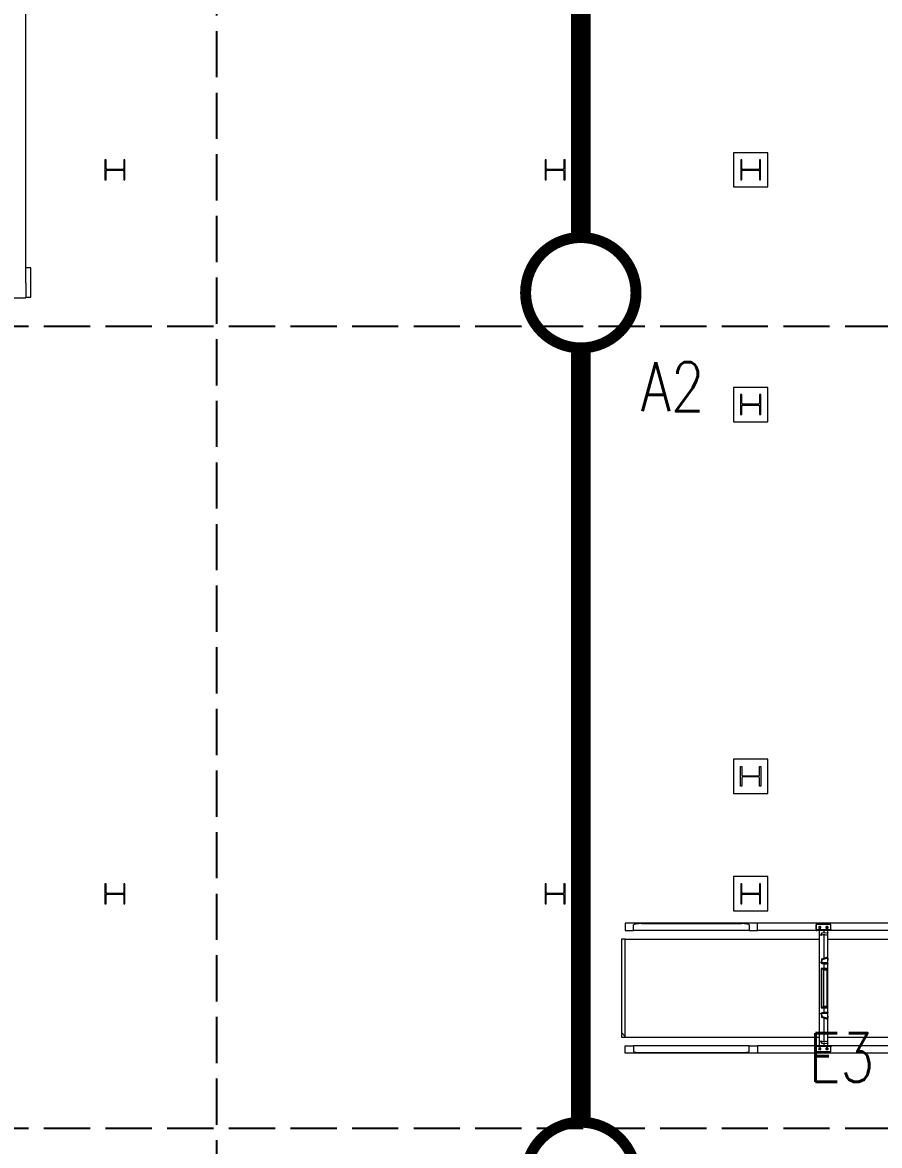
# Model space of a CAD drawing. Header units: millimetres. Extents: x 91119 to 433967, y 16708 to 144224.
# Drawn here: x 312467 to 321230, y 70520 to 82001 of the extents above; entities that cross this region are included whole.
import ezdxf

# ---------------------------------------------------------------- set-up
doc = ezdxf.new("R2010")
doc.units = ezdxf.units.MM
doc.header["$LTSCALE"] = 100
doc.linetypes.add('121217 IES and EMR$0$XKITLINE03', pattern=[6.299213, 4.724409, -1.574803])
doc.linetypes.add('DASHED', pattern=[19.05, 12.7, -6.35])
for name, color, linetype in [('121217 IES and EMR$0$grid', 8, 'Continuous'), ('121217 IES and EMR$0$Xref', 8, 'Continuous'), ('Lighting', 5, 'Continuous')]:
    doc.layers.add(name, color=color, linetype=linetype)
doc.styles.add('ROMANS', font='romans.shx', dxfattribs={"width": 0.8, "height": 2.5})

msp = doc.modelspace()

# ---------------------------------------------------------------- linework, layer by layer
at = {"layer": '121217 IES and EMR$0$grid', "linetype": '121217 IES and EMR$0$XKITLINE03'}
for p, q in [((314452, 138606), (314452, 24226)), ((409538, 78894), (255652, 78894)), ((409538, 70694), (255652, 70694))]:
    msp.add_line(p, q, dxfattribs=at)
at = {"layer": '121217 IES and EMR$0$Xref', "linetype": 'Continuous', "lineweight": 20}
for p, q in [((312502, 79335), (312502, 98266)), ((319737, 80669), (319737, 80319)), ((320087, 80669), (319737, 80669)), ((320087, 80319), (320087, 80669)), ((313311, 80595), (313311, 80392)), ((313322, 80595), (313311, 80595)), ((313322, 80508), (313322, 80595)), ((313493, 80497), (313332, 80497)), ((313332, 80490), (313493, 80490)), ((313503, 80595), (313503, 80508)), ((313514, 80595), (313503, 80595)), ((313514, 80392), (313514, 80595)), ((317811, 80595), (317811, 80392)), ((317822, 80595), (317811, 80595)), ((317822, 80508), (317822, 80595)), ((317993, 80497), (317832, 80497)), ((317832, 80490), (317993, 80490)), ((318003, 80595), (318003, 80508)), ((318014, 80595), (318003, 80595)), ((318014, 80392), (318014, 80595)), ((319811, 80595), (319811, 80392)), ((319822, 80595), (319811, 80595)), ((319822, 80508), (319822, 80595)), ((319993, 80497), (319832, 80497)), ((319832, 80490), (319993, 80490)), ((320003, 80595), (320003, 80508)), ((320014, 80595), (320003, 80595)), ((320014, 80392), (320014, 80595)), ((313311, 80392), (313322, 80392)), ((313322, 80392), (313322, 80480)), ((313503, 80480), (313503, 80392)), ((313503, 80392), (313514, 80392)), ((317811, 80392), (317822, 80392)), ((317822, 80392), (317822, 80480)), ((318003, 80480), (318003, 80392)), ((318003, 80392), (318014, 80392)), ((319811, 80392), (319822, 80392)), ((319822, 80392), (319822, 80480)), ((320003, 80480), (320003, 80392)), ((320003, 80392), (320014, 80392)), ((319737, 80319), (320087, 80319)), ((312552, 79494), (312502, 79494)), ((312552, 79194), (312552, 79494)), ((312502, 79335), (312502, 79186)), ((311702, 79186), (312502, 79186)), ((312502, 79194), (312552, 79194)), ((319737, 78269), (319737, 77919)), ((320087, 78269), (319737, 78269)), ((319822, 78196), (319809, 78196)), ((319809, 78196), (319809, 77992)), ((319822, 78108), (319822, 78196)), ((320015, 78196), (320003, 78196)), ((320003, 78196), (320003, 78108)), ((320015, 77992), (320015, 78196)), ((320087, 77919), (320087, 78269)), ((319822, 77992), (319822, 78080)), ((319993, 78098), (319832, 78098)), ((319832, 78090), (319993, 78090)), ((320003, 78080), (320003, 77992)), ((319809, 77992), (319822, 77992)), ((320003, 77992), (320015, 77992)), ((319737, 77919), (320087, 77919)), ((319737, 74469), (319737, 74119)), ((320087, 74469), (319737, 74469)), ((320087, 74119), (320087, 74469)), ((319809, 74192), (319809, 74396)), ((319809, 74396), (319822, 74396)), ((319822, 74396), (319822, 74308)), ((319832, 74298), (319993, 74298)), ((319993, 74290), (319832, 74290)), ((320003, 74308), (320003, 74396)), ((320003, 74396), (320015, 74396)), ((320015, 74396), (320015, 74192)), ((319822, 74192), (319809, 74192)), ((319822, 74280), (319822, 74192)), ((320003, 74192), (320003, 74280)), ((320015, 74192), (320003, 74192)), ((319737, 74119), (320087, 74119)), ((319737, 73269), (319737, 72919)), ((320087, 73269), (319737, 73269)), ((320087, 72919), (320087, 73269)), ((313311, 73195), (313311, 72992)), ((313322, 73195), (313311, 73195)), ((313322, 73108), (313322, 73195)), ((313503, 73195), (313503, 73108)), ((313514, 73195), (313503, 73195)), ((313514, 72992), (313514, 73195)), ((317811, 73195), (317811, 72992)), ((317822, 73195), (317811, 73195)), ((317822, 73108), (317822, 73195)), ((318003, 73195), (318003, 73108)), ((318014, 73195), (318003, 73195)), ((318014, 72992), (318014, 73195)), ((319811, 73195), (319811, 72992)), ((319822, 73195), (319811, 73195)), ((319822, 73108), (319822, 73195)), ((320003, 73195), (320003, 73108)), ((320014, 73195), (320003, 73195)), ((320014, 72992), (320014, 73195)), ((313322, 72992), (313322, 73080)), ((313493, 73097), (313332, 73097)), ((313332, 73090), (313493, 73090)), ((313503, 73080), (313503, 72992)), ((317822, 72992), (317822, 73080)), ((317993, 73097), (317832, 73097)), ((317832, 73090), (317993, 73090)), ((318003, 73080), (318003, 72992)), ((319822, 72992), (319822, 73080)), ((319993, 73097), (319832, 73097)), ((319832, 73090), (319993, 73090)), ((320003, 73080), (320003, 72992)), ((313311, 72992), (313322, 72992)), ((313503, 72992), (313514, 72992)), ((317811, 72992), (317822, 72992)), ((318003, 72992), (318014, 72992)), ((319737, 72919), (320087, 72919)), ((319811, 72992), (319822, 72992)), ((320003, 72992), (320014, 72992)), ((319983, 72794), (318630, 72794)), ((318630, 72794), (318630, 72719)), ((319983, 72719), (319983, 72794)), ((329061, 72794), (319983, 72794)), ((318630, 72719), (318714, 72719)), ((318714, 72719), (318714, 72776)), ((319898, 72719), (318714, 72719)), ((318796, 72788), (319817, 72788)), ((319898, 72776), (319898, 72719)), ((319898, 72719), (319983, 72719)), ((320580, 72719), (319983, 72719)), ((320580, 72779), (320580, 72719)), ((320581, 72779), (320580, 72779)), ((320580, 72719), (320589, 72719)), ((320730, 72779), (320581, 72779)), ((320581, 72733), (320581, 72779)), ((320589, 72725), (320583, 72725)), ((320738, 72725), (320589, 72725)), ((320589, 72719), (320589, 72725)), ((320660, 72719), (320589, 72719)), ((320615, 72758), (320622, 72758)), ((320622, 72740), (320615, 72740)), ((320616, 71539), (320616, 72719)), ((320618, 72749), (320618, 72749)), ((320618, 72748), (320618, 72748)), ((320630, 72671), (320639, 72695)), ((320639, 72690), (320630, 72666)), ((320664, 72677), (320630, 72666)), ((320639, 72695), (320700, 72698)), ((320639, 72690), (320639, 72695)), ((320700, 72693), (320639, 72690)), ((320664, 72719), (320660, 72719)), ((320664, 72696), (320664, 72719)), ((320667, 72719), (320664, 72719)), ((320664, 72437), (320664, 72677)), ((320689, 72666), (320664, 72677)), ((320738, 72719), (320667, 72719)), ((320696, 72758), (320689, 72758)), ((320689, 72740), (320696, 72740)), ((320700, 72693), (320689, 72666)), ((320693, 72749), (320692, 72749)), ((320692, 72748), (320693, 72748)), ((320700, 72698), (320700, 72719)), ((320700, 72693), (320700, 72698)), ((320700, 72449), (320700, 72693)), ((320730, 72733), (320730, 72779)), ((320738, 72719), (320738, 72725)), ((321767, 72719), (320738, 72719)), ((318630, 72629), (318590, 72629)), ((318590, 72629), (318590, 71629)), ((318630, 72629), (320616, 72629)), ((318630, 71629), (318630, 72629)), ((320630, 72666), (320630, 72671)), ((320700, 72629), (321803, 72629)), ((320639, 72429), (320700, 72449)), ((320700, 72437), (320700, 72449)), ((320630, 72386), (320630, 72391)), ((320630, 72391), (320636, 72391)), ((320636, 72386), (320630, 72386)), ((320636, 72386), (320639, 72429)), ((320637, 72391), (320636, 72391)), ((320636, 72391), (320636, 72386)), ((320639, 72376), (320636, 72386)), ((320636, 72386), (320636, 72386)), ((320639, 72418), (320637, 72388)), ((320697, 72388), (320637, 72388)), ((320637, 72388), (320639, 72382)), ((320700, 72437), (320639, 72418)), ((320639, 72418), (320639, 72429)), ((320639, 72376), (320639, 72382)), ((320639, 72382), (320700, 72377)), ((320700, 72372), (320639, 72376)), ((320664, 72329), (320664, 72374)), ((320700, 72437), (320697, 72388)), ((320697, 72388), (320700, 72377)), ((320700, 72378), (320700, 72434)), ((320700, 72372), (320700, 72377)), ((320700, 72329), (320700, 72372)), ((320634, 72329), (320634, 71929)), ((320639, 72329), (320634, 72329)), ((320635, 72324), (320639, 72324)), ((320635, 71934), (320635, 72324)), ((320700, 72329), (320639, 72329)), ((320639, 72324), (320639, 72329)), ((320639, 72324), (320700, 72324)), ((320657, 71942), (320657, 72316)), ((320661, 71942), (320661, 72316)), ((320667, 72319), (320687, 72319)), ((320667, 72317), (320687, 72317)), ((320692, 72316), (320692, 71942)), ((320695, 72318), (320695, 72324)), ((320697, 72316), (320697, 71942)), ((320700, 72324), (320700, 72329)), ((320700, 71934), (320700, 72324)), ((320634, 71929), (320639, 71929)), ((320639, 71934), (320635, 71934)), ((320636, 71872), (320639, 71881)), ((320639, 71876), (320637, 71869)), ((320700, 71934), (320639, 71934)), ((320639, 71929), (320639, 71934)), ((320639, 71929), (320700, 71929)), ((320639, 71881), (320700, 71885)), ((320639, 71876), (320639, 71881)), ((320700, 71880), (320639, 71876)), ((320664, 71883), (320664, 71929)), ((320687, 71940), (320667, 71940)), ((320687, 71939), (320667, 71939)), ((320695, 71934), (320695, 71940)), ((320700, 71880), (320697, 71869)), ((320700, 71929), (320700, 71934)), ((320700, 71885), (320700, 71929)), ((320700, 71880), (320700, 71885)), ((320700, 71823), (320700, 71879)), ((320630, 71872), (320636, 71872)), ((320630, 71867), (320630, 71872)), ((320636, 71867), (320630, 71867)), ((320639, 71828), (320636, 71872)), ((320636, 71872), (320636, 71872)), ((320636, 71872), (320636, 71867)), ((320637, 71867), (320636, 71867)), ((320697, 71869), (320637, 71869)), ((320637, 71869), (320639, 71840)), ((320639, 71840), (320700, 71821)), ((320639, 71828), (320639, 71840)), ((320700, 71809), (320639, 71828)), ((320664, 71580), (320664, 71820)), ((320697, 71869), (320700, 71821)), ((320700, 71809), (320700, 71821)), ((320700, 71565), (320700, 71809)), ((318590, 71629), (318630, 71629)), ((318630, 71629), (320616, 71629)), ((318630, 71464), (318630, 71539)), ((318630, 71539), (318714, 71539)), ((319898, 71539), (318714, 71539)), ((318714, 71539), (318714, 71482)), ((319898, 71482), (319898, 71539)), ((319898, 71539), (319983, 71539)), ((320580, 71539), (319983, 71539)), ((319983, 71539), (319983, 71464)), ((320580, 71539), (320580, 71479)), ((320589, 71539), (320580, 71539)), ((320583, 71533), (320589, 71533)), ((320660, 71539), (320589, 71539)), ((320589, 71533), (320589, 71539)), ((320738, 71533), (320589, 71533)), ((320630, 71586), (320630, 71591)), ((320630, 71591), (320664, 71580)), ((320630, 71591), (320639, 71568)), ((320639, 71562), (320630, 71586)), ((320639, 71568), (320700, 71564)), ((320639, 71562), (320639, 71568)), ((320700, 71559), (320639, 71562)), ((320660, 71539), (320664, 71539)), ((320664, 71580), (320689, 71591)), ((320664, 71539), (320664, 71561)), ((320664, 71539), (320667, 71539)), ((320738, 71539), (320667, 71539)), ((320689, 71591), (320700, 71564)), ((320700, 71629), (321803, 71629)), ((320700, 71559), (320700, 71564)), ((320700, 71539), (320700, 71559)), ((321767, 71539), (320738, 71539)), ((320738, 71533), (320738, 71539)), ((319983, 71464), (318630, 71464)), ((318796, 71470), (319817, 71470)), ((329061, 71464), (319983, 71464)), ((320580, 71479), (320581, 71479)), ((320581, 71479), (320581, 71525)), ((320730, 71479), (320581, 71479)), ((320615, 71518), (320622, 71518)), ((320622, 71500), (320615, 71500)), ((320618, 71509), (320618, 71509)), ((320618, 71508), (320618, 71508)), ((320696, 71518), (320689, 71518)), ((320689, 71500), (320696, 71500)), ((320693, 71509), (320692, 71509)), ((320692, 71508), (320693, 71508)), ((320730, 71479), (320730, 71525))]:
    msp.add_line(p, q, dxfattribs=at)
at = {"layer": '121217 IES and EMR$0$Xref', "linetype": 'Continuous', "lineweight": 0}
for p, q in [((319822, 80507), (319811, 80495)), ((318014, 73042), (318003, 73031)), ((319180, 72794), (319174, 72788)), ((318590, 71677), (318630, 71636)), ((319270, 71470), (319264, 71464))]:
    msp.add_line(p, q, dxfattribs=at)
at = {"layer": '121217 IES and EMR$0$Xref', "linetype": 'Continuous', "lineweight": 20}
for centre, start, end in [((313332, 80508), 180, 270), ((313332, 80480), 90, 180), ((313493, 80508), 270, 0), ((313493, 80480), 0, 90), ((317832, 80508), 180, 270), ((317832, 80480), 90, 180), ((317993, 80508), 270, 0), ((317993, 80480), 0, 90), ((319832, 80508), 180, 270), ((319832, 80480), 90, 180), ((319993, 80508), 270, 0), ((319993, 80480), 0, 90), ((319832, 78108), 180, 270), ((319832, 78080), 90, 180), ((319993, 78108), 270, 0), ((319993, 78080), 0, 90), ((319832, 74308), 180, 270), ((319832, 74280), 90, 180), ((319993, 74308), 270, 0), ((319993, 74280), 0, 90), ((313332, 73108), 180, 270), ((313332, 73080), 90, 180), ((313493, 73108), 270, 0), ((313493, 73080), 0, 90), ((317832, 73108), 180, 270), ((317832, 73080), 90, 180), ((317993, 73108), 270, 0), ((317993, 73080), 0, 90), ((319832, 73108), 180, 270), ((319832, 73080), 90, 180), ((319993, 73108), 270, 0), ((319993, 73080), 0, 90)]:
    msp.add_arc(centre, 10.2, start, end, dxfattribs=at)
for centre, major_axis, ratio, start_param, end_param in [((318796, 72776), (-81.2, 0), 0.147809, 4.712389, 6.283185), ((319817, 72776), (-81.2, 0), 0.147809, 3.141593, 4.712389), ((320583, 72733), (0, -8), 0.147809, 4.712389, 6.283185), ((320615, 72749), (0, -9), 0.989016, 3.141593, 6.283185), ((320618, 72749), (0, -0.5), 0.989016, 3.141593, 6.283185), ((320621, 72749), (0, -9), 0.989016, 0, 3.141593), ((320622, 72749), (0, 9), 0.989016, 3.141593, 6.283185), ((320689, 72749), (0, 9), 0.989016, 0, 3.141593), ((320692, 72749), (0, -0.5), 0.989016, 3.141593, 6.283185), ((320695, 72749), (0, 9), 0.989016, 3.141593, 6.283185), ((320696, 72749), (0, -9), 0.989016, 0, 3.141593), ((320731, 72733), (0, -8), 0.147809, 4.712389, 6.283185), ((320583, 71525), (0, -8), 0.147809, 3.141593, 4.712389), ((320731, 71525), (0, -8), 0.147809, 3.141593, 4.712389), ((318796, 71482), (-81.2, 0), 0.147809, 0, 1.570796), ((319817, 71482), (-81.2, 0), 0.147809, 1.570796, 3.141593), ((320615, 71509), (0, -9), 0.989016, 3.141593, 6.283185), ((320618, 71509), (0, -0.5), 0.989016, 3.141593, 6.283185), ((320621, 71509), (0, -9), 0.989016, 0, 3.141593), ((320622, 71509), (0, 9), 0.989016, 3.141593, 6.283185), ((320689, 71509), (0, 9), 0.989016, 0, 3.141593), ((320692, 71509), (0, -0.5), 0.989016, 3.141593, 6.283185), ((320695, 71509), (0, 9), 0.989016, 3.141593, 6.283185), ((320696, 71509), (0, -9), 0.989016, 0, 3.141593)]:
    msp.add_ellipse(centre, major_axis=major_axis, ratio=ratio, start_param=start_param, end_param=end_param, dxfattribs=at)
for centre in [(320618, 72749), (320693, 72749), (320618, 71509), (320693, 71509)]:
    msp.add_ellipse(centre, major_axis=(0, -0.5), ratio=0.989016, dxfattribs=at)
for points, knots in [([(320667, 72319), (320666, 72319), (320665, 72319), (320663, 72319), (320662, 72318), (320661, 72318), (320660, 72318), (320659, 72318), (320659, 72318), (320658, 72317), (320658, 72317), (320658, 72317), (320658, 72317), (320657, 72317), (320657, 72317), (320657, 72317), (320657, 72316), (320657, 72316), (320657, 72316), (320657, 72316)], [0, 0, 0, 0, 0.25, 0.25, 0.5, 0.5, 0.625, 0.625, 0.75, 0.75, 0.8125, 0.8125, 0.875, 0.875, 0.90625, 0.90625, 0.9375, 0.9375, 1, 1, 1, 1]), ([(320667, 72317), (320666, 72317), (320666, 72317), (320665, 72317), (320664, 72317), (320663, 72317), (320663, 72317), (320663, 72317), (320662, 72317), (320662, 72317), (320662, 72316), (320661, 72316), (320661, 72316), (320661, 72316), (320661, 72316), (320661, 72316), (320661, 72316), (320661, 72316)], [0, 0, 0, 0, 0.25, 0.25, 0.5, 0.5, 0.625, 0.625, 0.75, 0.75, 0.875, 0.875, 0.9375, 0.9375, 0.96875, 0.96875, 1, 1, 1, 1]), ([(320697, 72316), (320697, 72316), (320696, 72316), (320696, 72316), (320696, 72317), (320696, 72317), (320696, 72317), (320696, 72317), (320695, 72317), (320695, 72317), (320695, 72317), (320694, 72318), (320694, 72318), (320693, 72318), (320692, 72318), (320691, 72318), (320690, 72319), (320688, 72319), (320687, 72319), (320687, 72319)], [0, 0, 0, 0, 0.0625, 0.0625, 0.09375, 0.09375, 0.125, 0.125, 0.1875, 0.1875, 0.25, 0.25, 0.375, 0.375, 0.5, 0.5, 0.75, 0.75, 1, 1, 1, 1]), ([(320692, 72316), (320692, 72316), (320692, 72316), (320692, 72316), (320692, 72316), (320692, 72316), (320692, 72316), (320692, 72316), (320691, 72317), (320691, 72317), (320691, 72317), (320690, 72317), (320690, 72317), (320689, 72317), (320689, 72317), (320688, 72317), (320687, 72317), (320687, 72317)], [0, 0, 0, 0, 0.03125, 0.03125, 0.0625, 0.0625, 0.125, 0.125, 0.25, 0.25, 0.375, 0.375, 0.5, 0.5, 0.75, 0.75, 1, 1, 1, 1]), ([(320657, 71942), (320657, 71941), (320657, 71941), (320657, 71941), (320657, 71941), (320657, 71941), (320657, 71941), (320658, 71940), (320658, 71940), (320658, 71940), (320658, 71940), (320659, 71940), (320660, 71939), (320660, 71939), (320661, 71939), (320662, 71939), (320663, 71939), (320665, 71939), (320666, 71939), (320667, 71939)], [0, 0, 0, 0, 0.0625, 0.0625, 0.09375, 0.09375, 0.125, 0.125, 0.1875, 0.1875, 0.25, 0.25, 0.375, 0.375, 0.5, 0.5, 0.75, 0.75, 1, 1, 1, 1]), ([(320661, 71942), (320661, 71942), (320661, 71942), (320661, 71941), (320661, 71941), (320661, 71941), (320661, 71941), (320662, 71941), (320662, 71941), (320662, 71941), (320663, 71941), (320663, 71940), (320663, 71940), (320664, 71940), (320665, 71940), (320666, 71940), (320666, 71940), (320667, 71940)], [0, 0, 0, 0, 0.03125, 0.03125, 0.0625, 0.0625, 0.125, 0.125, 0.25, 0.25, 0.375, 0.375, 0.5, 0.5, 0.75, 0.75, 1, 1, 1, 1]), ([(320687, 71940), (320687, 71940), (320688, 71940), (320689, 71940), (320689, 71940), (320690, 71940), (320690, 71940), (320691, 71941), (320691, 71941), (320691, 71941), (320692, 71941), (320692, 71941), (320692, 71941), (320692, 71941), (320692, 71941), (320692, 71942), (320692, 71942), (320692, 71942)], [0, 0, 0, 0, 0.25, 0.25, 0.5, 0.5, 0.625, 0.625, 0.75, 0.75, 0.875, 0.875, 0.9375, 0.9375, 0.96875, 0.96875, 1, 1, 1, 1]), ([(320687, 71939), (320687, 71939), (320688, 71939), (320690, 71939), (320691, 71939), (320692, 71939), (320693, 71939), (320694, 71939), (320694, 71940), (320695, 71940), (320695, 71940), (320695, 71940), (320696, 71940), (320696, 71941), (320696, 71941), (320696, 71941), (320696, 71941), (320696, 71941), (320697, 71941), (320697, 71942)], [0, 0, 0, 0, 0.25, 0.25, 0.5, 0.5, 0.625, 0.625, 0.75, 0.75, 0.8125, 0.8125, 0.875, 0.875, 0.90625, 0.90625, 0.9375, 0.9375, 1, 1, 1, 1])]:
    msp.add_open_spline(points, degree=3, knots=knots, dxfattribs=at)
at = {"layer": 'Lighting', "color": 1, "linetype": 'DASHED', "const_width": 200}
for points in [[(318176, 79803), (318176, 87718)], [(318176, 70758), (318176, 78674)]]:
    msp.add_lwpolyline(points, dxfattribs=at)
at = {"layer": 'Lighting', "const_width": 112}
for points in [[(317611, 79238, 1), (318740, 79238, 1)], [(317611, 70194, 1), (318740, 70194, 1)]]:
    msp.add_lwpolyline(points, format="xyb", close=True, dxfattribs=at)

# ---------------------------------------------------------------- texts
at = {"layer": 'Lighting', "color": 0, "style": 'ROMANS', "width": 0.8}
msp.add_text('E3', height=500, dxfattribs=at).set_placement((320505, 71170))
at = {"layer": 'Lighting', "color": 0, "insert": (318788, 78527), "char_height": 500, "width": 7884.62, "attachment_point": 1, "style": 'ROMANS'}
msp.add_mtext('A2', dxfattribs=at)

doc.saveas('drawing.dxf')
